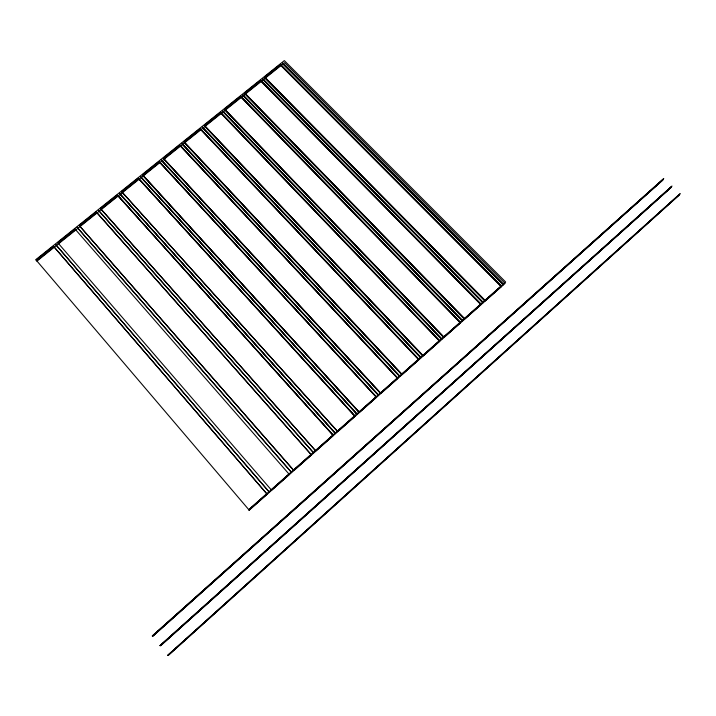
<?xml version="1.0" encoding="UTF-8"?>
<svg xmlns="http://www.w3.org/2000/svg" width="716" height="716" viewBox="0 0 716 716"><rect width="100%" height="100%" fill="white"/><g stroke="black" fill="none" stroke-linecap="round" stroke-linejoin="round"><path stroke-width="1.07" d="M167.607 655.364L680.2 193.589M167.795 655.373L679.914 194.009M167.992 655.373L679.618 194.43M168.376 655.382L679.037 195.271M159.892 645.635L671.966 186.026M160.089 645.644L671.689 186.455M160.294 645.653L671.402 186.876M160.491 645.671L671.125 187.306M160.697 645.68L670.838 187.726M152.222 635.951L663.777 178.499M152.427 635.978L663.499 178.937M152.642 635.996L663.231 179.367M152.848 636.023L662.953 179.797M153.054 636.041L662.685 180.226M248.792 509.604L505.639 281.997L284.341 60.618L35.8 259.666L249.222 510.177L505.102 283.384L284.592 62.668L36.963 261.098M248.9 509.747L266.88 493.807M271.355 489.842L289.166 474.055M311.263 454.481L293.605 470.126L79.207 225.486L96.257 211.829L311.308 454.678L293.667 470.305M315.658 450.588L333.155 435.077L117.406 194.895L100.5 208.428L315.693 450.785L333.182 435.292L117.621 195.298L100.732 208.83M249.007 509.89L266.97 493.968L53.423 246.134L36.095 260.024M271.436 490.012L289.237 474.234M337.531 431.435L354.859 416.085L138.573 178.517L121.827 191.933L337.549 431.65L354.859 416.309L138.77 178.937L122.033 192.344M249.114 510.034L267.059 494.13L53.977 246.877L36.677 260.74M36.382 260.382L53.7 246.51M58.014 243.055L75.189 229.299M96.49 212.231L79.458 225.871L293.73 470.493L311.353 454.875L96.723 212.625L79.709 226.256M58.282 243.422L75.44 229.675M282.435 62.713L503.482 284.136M282.498 63.223L503.348 284.485M282.56 63.733L503.214 284.834M262.647 78.563L483.103 302.197M262.727 79.064L482.987 302.528M262.808 79.557L482.87 302.859M242.697 94.539L462.545 320.41M242.796 95.031L462.455 320.732M242.894 95.514L462.357 321.045M222.578 110.649L441.808 338.793M222.703 111.123L441.736 339.089M222.819 111.598L441.656 339.384M202.306 126.893L420.892 357.329M202.44 127.35L420.829 357.615M202.574 127.815L420.775 357.893M181.864 143.263L399.788 376.034M182.016 143.719L399.752 376.294M182.168 144.167L399.707 376.562M161.252 159.775L378.495 394.901M161.422 160.214L378.478 395.151M161.592 160.653L378.46 395.402M140.47 176.422L357.007 413.938M140.658 176.843L357.007 414.17M140.855 177.273L357.015 414.403M119.509 193.204L335.33 433.144M119.724 193.615L335.356 433.368M119.939 194.027L335.374 433.583M98.378 210.128L313.456 452.53M98.611 210.531L313.545 452.924M77.068 227.196L291.457 472.274M77.579 227.965L291.519 472.453M55.588 244.407L269.118 491.829M55.857 244.782L269.288 492.152M354.85 415.853L337.505 431.22L121.613 191.521L138.376 178.096L354.85 415.853M376.356 396.798L359.163 412.031L142.556 174.749L159.176 161.431L376.356 396.798M397.666 377.914L380.635 393.003L163.32 158.12L179.805 144.909L397.666 377.914M418.788 359.19L401.909 374.155L183.914 141.625L200.265 128.522L418.788 359.19M439.722 340.637L422.995 355.467L204.337 125.264L220.564 112.269L439.722 340.637M460.478 322.245L443.893 336.941L224.6 109.038L240.692 96.15L460.478 322.245M481.054 304.014L464.612 318.584L244.693 92.937L260.651 80.156L481.054 304.014M501.451 285.935L485.153 300.389L264.625 76.97L280.457 64.288L501.451 285.935M376.339 397.049L359.163 412.264L142.744 175.178L159.355 161.87L376.339 397.049M397.631 378.173L380.608 393.254L163.49 158.558L179.967 145.357L397.631 378.173M418.735 359.468L401.864 374.423L184.066 142.072L200.408 128.987L418.735 359.468M439.651 340.932L422.932 355.754L204.472 125.73L220.68 112.743L439.651 340.932M460.388 322.558L443.813 337.245L224.717 109.512L240.791 96.633L460.388 322.558M480.946 304.345L464.514 318.897L244.791 93.429L260.74 80.648L480.946 304.345M501.316 286.284L485.036 300.72L264.714 77.471L280.529 64.798L501.316 286.284M289.309 474.413L271.525 490.174L57.745 242.679L74.929 228.914L289.309 474.413M333.2 435.507L315.738 450.982L100.965 209.233L117.836 195.71L333.2 435.507M376.321 397.291L359.163 412.497L142.931 175.599L159.534 162.308L376.321 397.291M397.595 378.442L380.59 393.505L163.66 158.997L180.119 145.804L397.595 378.442M418.681 359.754L401.828 374.692L184.218 142.529L200.543 129.444L418.681 359.754M439.579 341.228L422.87 356.031L204.606 126.186L220.805 113.218L439.579 341.228M460.29 322.871L443.732 337.549L224.833 109.987L240.898 97.116L460.29 322.871M480.83 304.667L464.416 319.22L244.89 93.912L260.821 81.15L480.83 304.667M501.191 286.624L484.92 301.051L264.795 77.972L280.591 65.308L501.191 286.624"/></g></svg>
